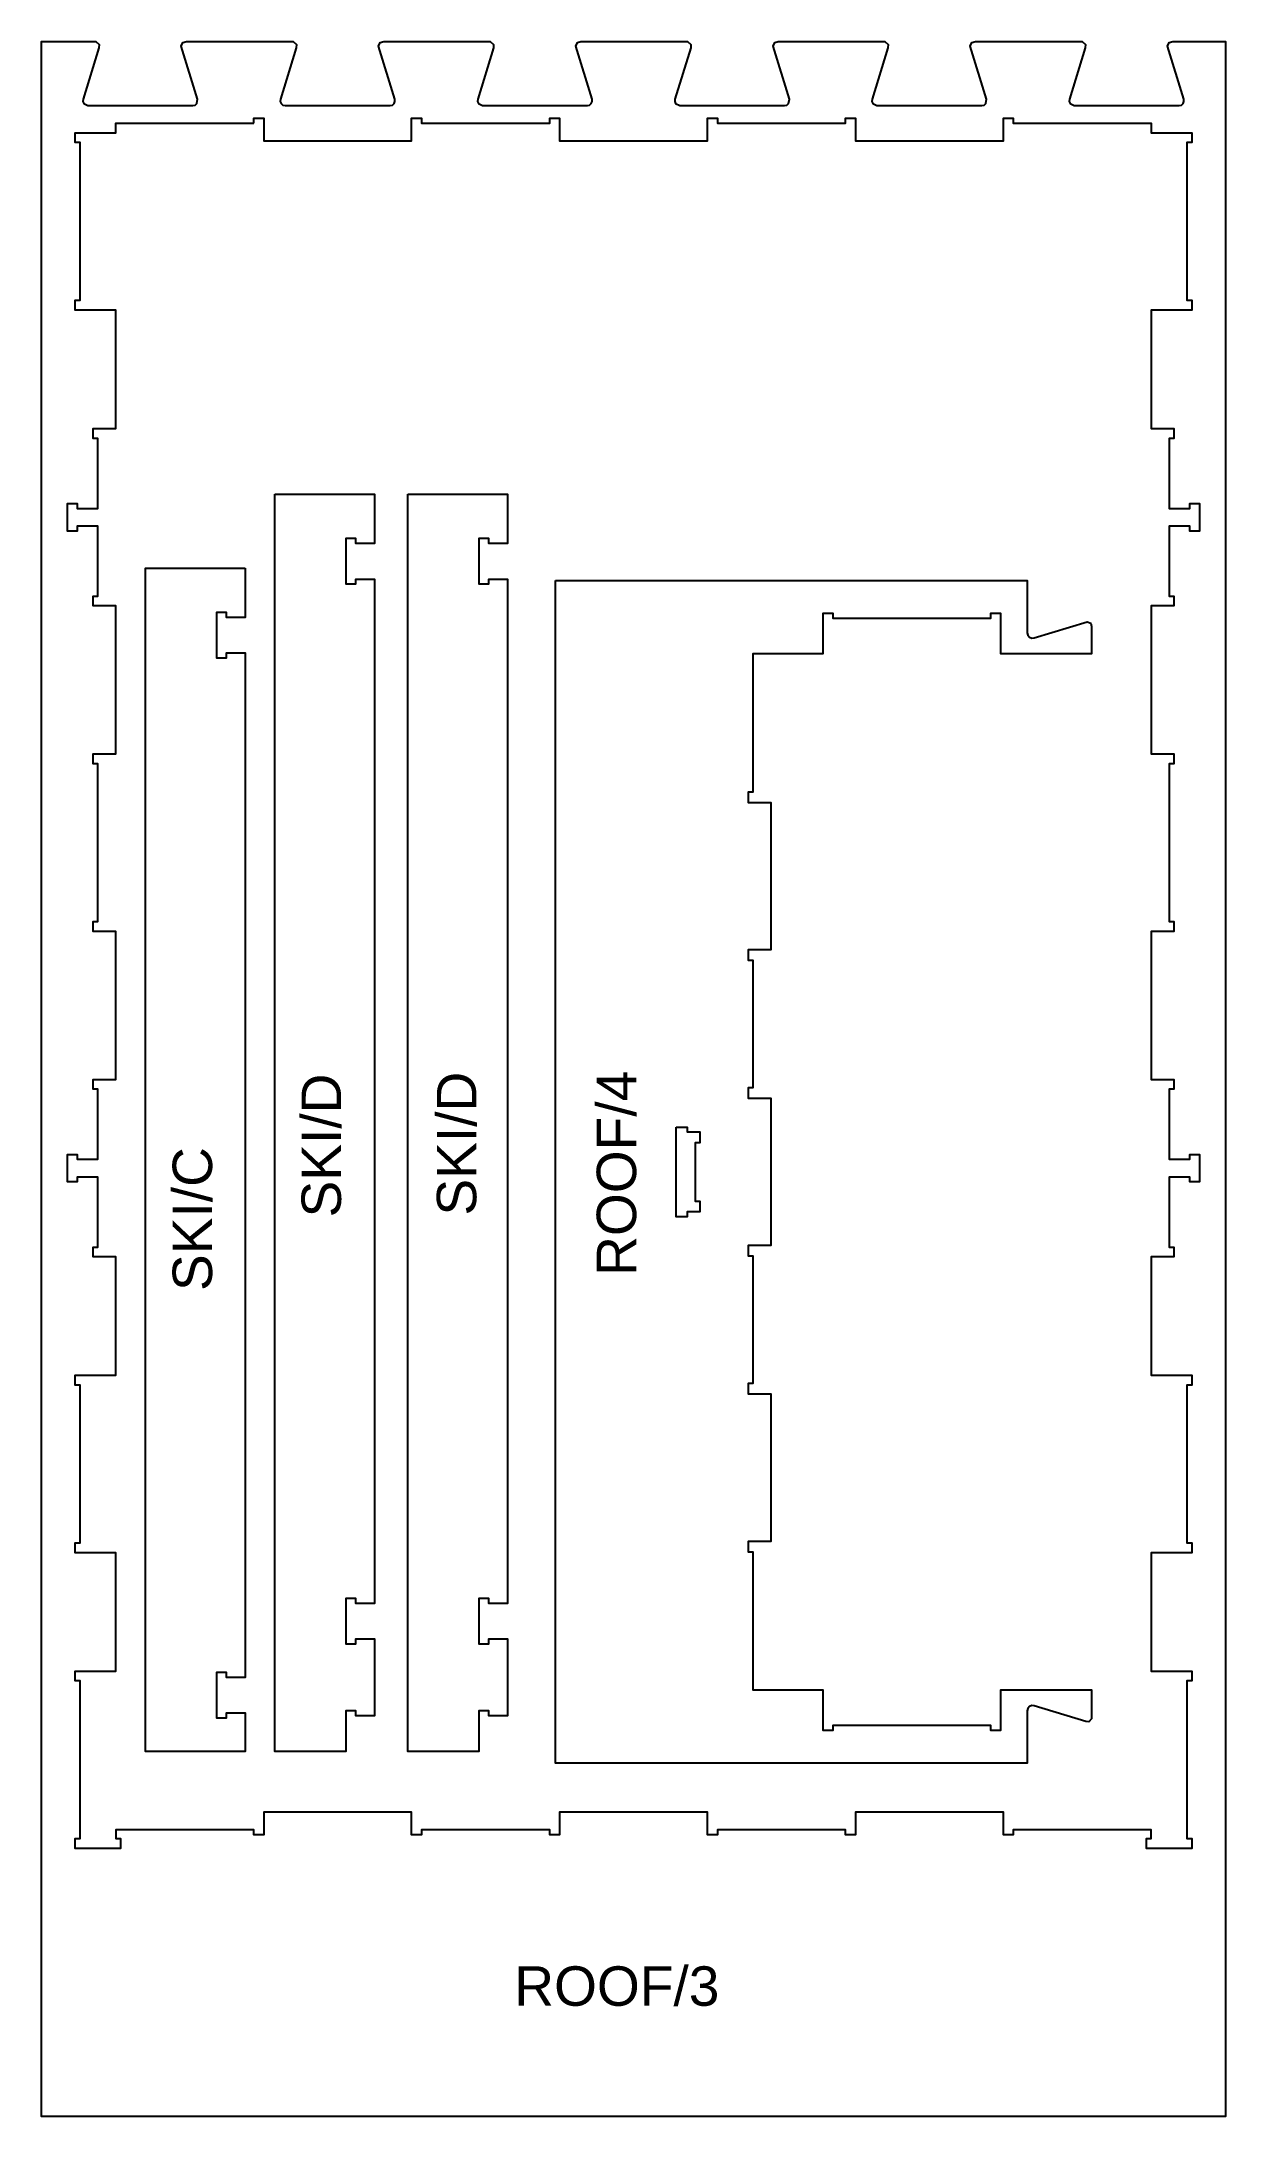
# Model space of a CAD drawing. Header units: millimetres. Extents: x 94 to 1295, y 91 to 2196.
import ezdxf

# ---------------------------------------------------------------- set-up
doc = ezdxf.new("R2010")
doc.units = ezdxf.units.MM
for name, color, linetype, true_color in [('1_ANYTOOL_1MMDEEP_INSIDE', 2, 'Continuous', 0xffff00), ('3_ANYTOOL_CUTTHROUGH_INSID', 4, 'Continuous', 0x00ffff), ('6_ANYTOOL_CUTTHROUGH_OUTSI', 5, 'Continuous', 0x0000ff)]:
    doc.layers.add(name, color=color, linetype=linetype, true_color=true_color)
doc.styles.add('textstyle11', font='standard')
doc.styles.add('textstyle12', font='standard')
doc.styles.add('textstyle13', font='standard')
doc.styles.add('textstyle14', font='standard')
doc.styles.add('textstyle15', font='standard')

msp = doc.modelspace()

# ---------------------------------------------------------------- linework, layer by layer
at = {"layer": '3_ANYTOOL_CUTTHROUGH_INSID'}
msp.add_lwpolyline([(737.8, 1095), (748.8, 1095), (748.8, 1090), (761.8, 1090), (761.8, 1079), (756.8, 1079), (756.8, 1020), (761.8, 1020), (761.8, 1009), (748.8, 1009), (748.8, 1004), (737.8, 1004)], close=True, dxfattribs=at)
at = {"layer": '6_ANYTOOL_CUTTHROUGH_OUTSI'}
for points in [[(241.1, 2196), (349.2, 2196), (352.6, 2193.1), (352.4, 2189.5), (336.4, 2137.5), (336.2, 2135.1), (337.1, 2133), (338.9, 2131.5), (341.2, 2131), (447.6, 2131), (449.9, 2131.5), (451.6, 2133), (452.5, 2135.1), (452.4, 2137.5), (435.9, 2191.1), (437.6, 2195.1), (441.1, 2196), (549.2, 2196), (552.6, 2193.1), (552.4, 2189.5), (536.4, 2137.5), (536.2, 2135.1), (537.1, 2133), (541.2, 2131), (647.6, 2131), (649.9, 2131.5), (651.6, 2133), (652.5, 2135.1), (652.4, 2137.5), (635.9, 2191.1), (637.6, 2195.1), (641.1, 2196), (749.2, 2196), (752.6, 2193.1), (752.4, 2189.5), (736.4, 2137.5), (736.2, 2135.1), (737.1, 2133), (741.2, 2131), (847.6, 2131), (849.9, 2131.5), (851.6, 2133), (852.4, 2137.5), (835.9, 2191.1), (837.6, 2195.1), (841.1, 2196), (949.2, 2196), (952.6, 2193.1), (952.4, 2189.5), (936.4, 2137.5), (936.2, 2135.1), (937.1, 2133), (941.2, 2131), (1047.6, 2131), (1049.9, 2131.5), (1051.6, 2133), (1052.4, 2137.5), (1035.9, 2191.1), (1037.6, 2195.1), (1041.1, 2196), (1149.2, 2196), (1152.6, 2193.1), (1152.4, 2189.5), (1136.4, 2137.5), (1136.2, 2135.1), (1137.1, 2133), (1141.2, 2131), (1247.6, 2131), (1249.9, 2131.5), (1251.6, 2133), (1252.5, 2135.1), (1252.4, 2137.5), (1235.9, 2191.1), (1237.6, 2195.1), (1241.1, 2196), (1294.6, 2196), (1294.6, 91.5), (94.1, 91.5), (94.1, 2196), (149.2, 2196), (152.6, 2193.1), (152.4, 2189.5), (136.4, 2137.5), (136.2, 2135.1), (137.1, 2133), (141.2, 2131), (247.6, 2131), (249.9, 2131.5), (251.6, 2133), (252.4, 2137.5), (235.9, 2191.1), (237.6, 2195.1)], [(309.4, 2113.1), (309.4, 2118.1), (319.4, 2118.1), (319.4, 2095.1), (469.4, 2095.1), (469.4, 2118.1), (479.4, 2118.1), (479.4, 2113.1), (609.4, 2113.1), (609.4, 2118.1), (619.4, 2118.1), (619.4, 2095.1), (769.4, 2095.1), (769.4, 2118.1), (779.4, 2118.1), (779.4, 2113.1), (909.4, 2113.1), (909.4, 2118.1), (919.4, 2118.1), (919.4, 2095.1), (1069.4, 2095.1), (1069.4, 2118.1), (1079.4, 2118.1), (1079.4, 2113.1), (1219.4, 2113.1), (1219.4, 2103.5), (1260.4, 2103.5), (1260.4, 2093.5), (1255.4, 2093.5), (1255.4, 1933.5), (1260.4, 1933.5), (1260.4, 1923.5), (1219.4, 1923.5), (1219.4, 1803.5), (1242.4, 1803.5), (1242.4, 1793.5), (1237.4, 1793.5), (1237.4, 1722.5), (1258.4, 1722.5), (1258.4, 1727.5), (1268.4, 1727.5), (1268.4, 1699.5), (1258.4, 1699.5), (1258.4, 1704.5), (1237.4, 1704.5), (1237.4, 1633.5), (1242.4, 1633.5), (1242.4, 1623.5), (1219.4, 1623.5), (1219.4, 1473.4), (1242.4, 1473.4), (1242.4, 1463.4), (1237.4, 1463.4), (1237.4, 1303.4), (1242.4, 1303.4), (1242.4, 1293.4), (1219.4, 1293.4), (1219.4, 1143.3), (1242.4, 1143.3), (1242.4, 1133.3), (1237.4, 1133.3), (1237.4, 1062.3), (1258.4, 1062.3), (1258.4, 1067.3), (1268.4, 1067.3), (1268.4, 1039.3), (1258.4, 1039.3), (1258.4, 1044.3), (1237.4, 1044.3), (1237.4, 973.3), (1242.4, 973.3), (1242.4, 963.3), (1219.4, 963.3), (1219.4, 843.3), (1260.4, 843.3), (1260.4, 833.3), (1255.4, 833.3), (1255.4, 673.3), (1260.4, 673.3), (1260.4, 663.3), (1219.4, 663.3), (1219.4, 543.3), (1260.4, 543.3), (1260.4, 533.3), (1255.4, 533.3), (1255.4, 373.3), (1260.4, 373.3), (1260.4, 363.3), (1214.4, 363.3), (1214.4, 373.3), (1219.4, 373.3), (1219.4, 382.1), (1079.4, 382.1), (1079.4, 377.1), (1069.4, 377.1), (1069.4, 400.1), (919.4, 400.1), (919.4, 377.1), (909.4, 377.1), (909.4, 382.1), (779.4, 382.1), (779.4, 377.1), (769.4, 377.1), (769.4, 400.1), (619.4, 400.1), (619.4, 377.1), (609.4, 377.1), (609.4, 382.1), (479.4, 382.1), (479.4, 377.1), (469.4, 377.1), (469.4, 400.1), (319.4, 400.1), (319.4, 377.1), (309.4, 377.1), (309.4, 382.1), (169.4, 382.1), (169.4, 373.3), (174.4, 373.3), (174.4, 363.3), (128.4, 363.3), (128.4, 373.3), (133.4, 373.3), (133.4, 533.3), (128.4, 533.3), (128.4, 543.3), (169.4, 543.3), (169.4, 663.3), (128.4, 663.3), (128.4, 673.3), (133.4, 673.3), (133.4, 833.3), (128.4, 833.3), (128.4, 843.3), (169.4, 843.3), (169.4, 963.3), (146.4, 963.3), (146.4, 973.3), (151.4, 973.3), (151.4, 1044.3), (130.4, 1044.3), (130.4, 1039.3), (120.4, 1039.3), (120.4, 1067.3), (130.4, 1067.3), (130.4, 1062.3), (151.4, 1062.3), (151.4, 1133.3), (146.4, 1133.3), (146.4, 1143.3), (169.4, 1143.3), (169.4, 1293.4), (146.4, 1293.4), (146.4, 1303.4), (151.4, 1303.4), (151.4, 1463.4), (146.4, 1463.4), (146.4, 1473.4), (169.4, 1473.4), (169.4, 1623.5), (146.4, 1623.5), (146.4, 1633.5), (151.4, 1633.5), (151.4, 1704.5), (130.4, 1704.5), (130.4, 1699.5), (120.4, 1699.5), (120.4, 1727.5), (130.4, 1727.5), (130.4, 1722.5), (151.4, 1722.5), (151.4, 1793.5), (146.4, 1793.5), (146.4, 1803.5), (169.4, 1803.5), (169.4, 1923.5), (128.4, 1923.5), (128.4, 1933.5), (133.4, 1933.5), (133.4, 2093.5), (128.4, 2093.5), (128.4, 2103.5), (169.4, 2103.5), (169.4, 2113.1)], [(330.7, 1736.8), (431.7, 1736.8), (431.7, 1686.8), (412.7, 1686.8), (412.7, 1691.8), (402.7, 1691.8), (402.7, 1645.8), (412.7, 1645.8), (412.7, 1650.8), (431.7, 1650.8), (431.7, 611.8), (412.7, 611.8), (412.7, 616.8), (402.7, 616.8), (402.7, 570.8), (412.7, 570.8), (412.7, 575.8), (431.7, 575.8), (431.7, 497.8), (412.7, 497.8), (412.7, 502.8), (402.7, 502.8), (402.7, 461.8), (330.7, 461.8)], [(465.7, 1736.8), (566.7, 1736.8), (566.7, 1686.8), (547.7, 1686.8), (547.7, 1691.8), (537.7, 1691.8), (537.7, 1645.8), (547.7, 1645.8), (547.7, 1650.8), (566.7, 1650.8), (566.7, 611.8), (547.7, 611.8), (547.7, 616.8), (537.7, 616.8), (537.7, 570.8), (547.7, 570.8), (547.7, 575.8), (566.7, 575.8), (566.7, 497.8), (547.7, 497.8), (547.7, 502.8), (537.7, 502.8), (537.7, 461.8), (465.7, 461.8)], [(300.7, 1661.8), (300.7, 1611.8), (281.7, 1611.8), (281.7, 1616.8), (271.7, 1616.8), (271.7, 1570.8), (281.7, 1570.8), (281.7, 1575.8), (300.7, 1575.8), (300.7, 536.8), (281.7, 536.8), (281.7, 541.8), (271.7, 541.8), (271.7, 495.8), (281.7, 495.8), (281.7, 500.8), (300.7, 500.8), (300.7, 461.8), (199.7, 461.8), (199.7, 1661.8)], [(615.4, 1649.3), (1093.7, 1649.3), (1093.7, 1596.3), (1094.3, 1593.8), (1095.9, 1591.9), (1098.3, 1590.9), (1100.8, 1591.1), (1154.3, 1607.5), (1158, 1605.9), (1158.7, 1602.7), (1158.7, 1574.8), (1067, 1574.8), (1067, 1615.8), (1056.5, 1615.8), (1056.5, 1610.8), (897, 1610.8), (897, 1615.8), (886.5, 1615.8), (886.5, 1574.8), (815.5, 1574.8), (815.5, 1434.8), (810.5, 1434.8), (810.5, 1424.3), (833.5, 1424.3), (833.5, 1274.8), (810.5, 1274.8), (810.5, 1264.3), (815.5, 1264.3), (815.5, 1134.8), (810.5, 1134.8), (810.5, 1124.3), (833.5, 1124.3), (833.5, 974.8), (810.5, 974.8), (810.5, 964.3), (815.5, 964.3), (815.5, 834.8), (810.5, 834.8), (810.5, 824.3), (833.5, 824.3), (833.5, 674.8), (810.5, 674.8), (810.5, 664.3), (815.5, 664.3), (815.5, 524.3), (886.5, 524.3), (886.5, 483.3), (897, 483.3), (897, 488.3), (1056.5, 488.3), (1056.5, 483.3), (1067, 483.3), (1067, 524.3), (1158.7, 524.3), (1158.7, 494.9), (1156.1, 491.8), (1152.9, 492), (1100.8, 508), (1098.3, 508.2), (1095.9, 507.2), (1094.3, 505.3), (1093.7, 502.8), (1093.7, 449.8), (615.4, 449.8)]]:
    msp.add_lwpolyline(points, close=True, dxfattribs=at)

# ---------------------------------------------------------------- texts
at = {"layer": '1_ANYTOOL_1MMDEEP_INSIDE', "char_height": 40, "attachment_point": 1, "rotation": 90}
for s, insert, width, style in [('\\fArial;SKI/D', (357.8, 1003.3), 179.518, 'textstyle14'), ('\\fArial;SKI/D', (495, 1005.2), 179.518, 'textstyle15'), ('\\fArial;ROOF/4', (657.1, 944.1), 239.518, 'textstyle12'), ('\\fArial;SKI/C', (227.1, 928.7), 180, 'textstyle13')]:
    msp.add_mtext(s, dxfattribs=dict(at, insert=insert, width=width, style=style))
at = {"layer": '1_ANYTOOL_1MMDEEP_INSIDE', "insert": (573.5, 243.8), "char_height": 40, "width": 239.518, "attachment_point": 1, "style": 'textstyle11'}
msp.add_mtext('\\fArial;ROOF/3', dxfattribs=at)

doc.saveas('drawing.dxf')
